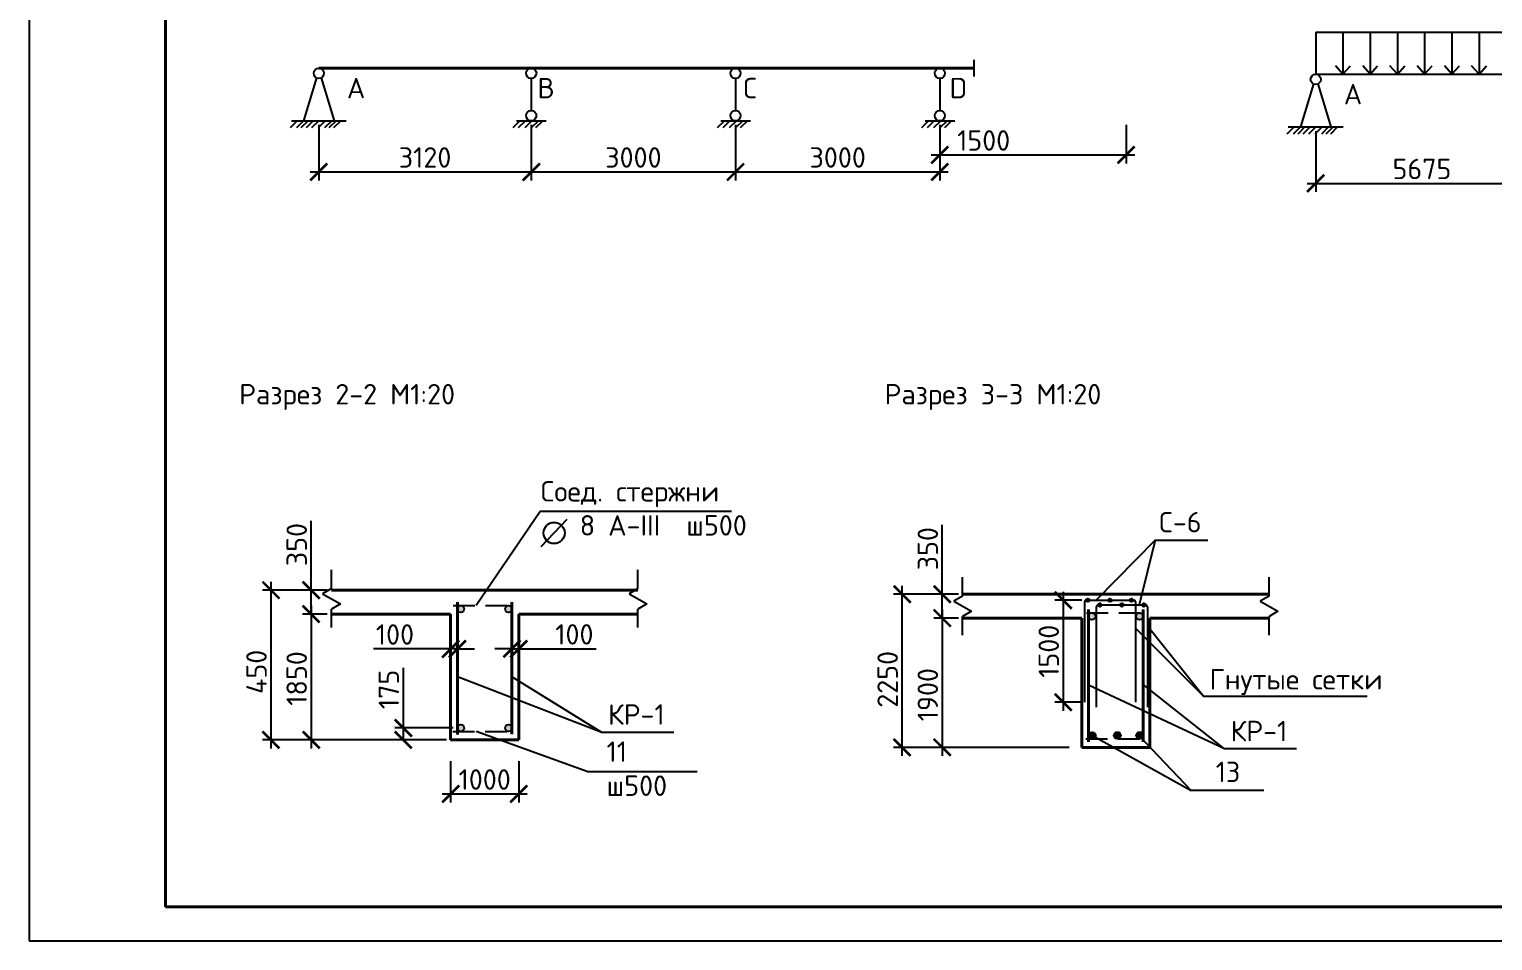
# Model space of a CAD drawing. Header units: millimetres. Extents: x -258556 to -95372, y 16759 to 83599.
# Drawn here: x -126718.6 to -126503.7, y 41544.1 to 41678 of the extents above; entities that cross this region are included whole.
import ezdxf

# ---------------------------------------------------------------- set-up
doc = ezdxf.new("R2010")
doc.units = ezdxf.units.MM
doc.header["$LTSCALE"] = 0.5
doc.linetypes.add('DASHED2', pattern=[9.525, 6.35, -3.175])
for name, color, linetype in [('Пунктир', 7, 'DASHED2'), ('текст', 7, 'Continuous'), ('тонкие', 7, 'Continuous'), ('Тонкий', 7, 'Continuous')]:
    doc.layers.add(name, color=color, linetype=linetype)
doc.layers.add('Толстый', color=7, linetype='Continuous', lineweight=40)
doc.styles.add('Наклонный3.5', font='isocpeur.ttf', dxfattribs={"height": 3})
doc.dimstyles.new('СТРОИТЕЛЬНЫЙ', dxfattribs={"dimtxt": 3.5, "dimasz": 2.5, "dimexe": 1.25, "dimexo": 0.625, "dimtad": 1, "dimdec": 0, "dimlfac": 100, "dimdsep": 46, "dimtxsty": 'Наклонный3.5', "dimblk1": 'ARCHTICK', "dimblk2": 'ARCHTICK', "dimsah": 1, "dimcen": 0, "dimdle": 1.25, "dimadec": 0, "dimazin": 0, "dimtfac": 0.75, "dimtdec": 0, "dimtmove": 0, "dimatfit": 3, "dimldrblk": 'ARCHTICK', "dimfxl": 1, "dimtolj": 1, "dimtzin": 0, "dimarcsym": 0})

# ---------------------------------------------------------------- blocks, each defined once
blk = doc.blocks.new('_ArchTick')
at = {"color": 0, "linetype": 'ByBlock', "const_width": 0.15}
blk.add_lwpolyline([(-0.5, -0.5), (0.5, 0.5)], dxfattribs=at)
blk = doc.blocks.new('*D723')
at = {"layer": 'Defpoints', "color": 0, "transparency": 16777216}
for p in [(-126655.76, 41575.33), (-126663.71, 41573.58), (-126656.76, 41573.58)]:
    blk.add_point(p, dxfattribs=at)
at = {"layer": 'тонкие', "color": 0, "lineweight": -2, "transparency": 16777216}
for p, q in [((-126663.71, 41575.33), (-126663.71, 41584.18)), ((-126656.39, 41575.33), (-126664.96, 41575.33)), ((-126663.71, 41573.58), (-126663.71, 41576.58)), ((-126657.39, 41573.58), (-126664.96, 41573.58))]:
    blk.add_line(p, q, dxfattribs=at)
at = {"layer": 'тонкие', "color": 0, "lineweight": -2, "transparency": 16777216, "xscale": 2.5, "yscale": 2.5, "zscale": 2.5}
for p, rotation in [((-126663.71, 41575.33), 90), ((-126663.71, 41573.58), 270)]:
    blk.add_blockref('_ArchTick', p, dxfattribs=dict(at, rotation=rotation))
at = {"layer": 'тонкие', "color": 0, "transparency": 16777216, "insert": (-126665.84, 41581), "char_height": 3, "attachment_point": 5, "rotation": 90, "style": 'Наклонный3.5'}
blk.add_mtext('\\A1;175', dxfattribs=at)
blk = doc.blocks.new('*D683')
at = {"layer": 'Defpoints', "color": 0, "transparency": 16777216}
for p in [(-126647.76, 41586.96), (-126646.76, 41586.96), (-126646.76, 41586.96)]:
    blk.add_point(p, dxfattribs=at)
at = {"layer": 'тонкие', "color": 0, "lineweight": -2, "transparency": 16777216}
for p, q in [((-126647.76, 41587.59), (-126647.76, 41588.21)), ((-126646.76, 41587.59), (-126646.76, 41588.21)), ((-126647.76, 41586.96), (-126650.26, 41586.96)), ((-126647.76, 41586.96), (-126646.76, 41586.96)), ((-126646.76, 41586.96), (-126635.41, 41586.96))]:
    blk.add_line(p, q, dxfattribs=at)
at = {"layer": 'тонкие', "color": 0, "lineweight": -2, "transparency": 16777216, "xscale": 2.5, "yscale": 2.5, "zscale": 2.5}
blk.add_blockref('_ArchTick', (-126647.76, 41586.96), dxfattribs=at)
at = {"layer": 'тонкие', "color": 0, "lineweight": -2, "transparency": 16777216, "xscale": 2.5, "yscale": 2.5, "zscale": 2.5, "rotation": 180}
blk.add_blockref('_ArchTick', (-126646.76, 41586.96), dxfattribs=at)
at = {"layer": 'тонкие', "color": 0, "transparency": 16777216, "insert": (-126638.59, 41589.09), "char_height": 3, "attachment_point": 5, "style": 'Наклонный3.5'}
blk.add_mtext('\\A1;100', dxfattribs=at)
blk = doc.blocks.new('*D684')
at = {"layer": 'Defpoints', "color": 0, "transparency": 16777216}
for p in [(-126656.76, 41586.94), (-126656.76, 41586.94), (-126655.76, 41586.94)]:
    blk.add_point(p, dxfattribs=at)
at = {"layer": 'тонкие', "color": 0, "lineweight": -2, "transparency": 16777216}
for p, q in [((-126656.76, 41587.57), (-126656.76, 41588.19)), ((-126655.76, 41587.57), (-126655.76, 41588.19)), ((-126656.76, 41586.94), (-126668.11, 41586.94)), ((-126655.76, 41586.94), (-126656.76, 41586.94)), ((-126655.76, 41586.94), (-126653.26, 41586.94))]:
    blk.add_line(p, q, dxfattribs=at)
at = {"layer": 'тонкие', "color": 0, "lineweight": -2, "transparency": 16777216, "xscale": 2.5, "yscale": 2.5, "zscale": 2.5}
blk.add_blockref('_ArchTick', (-126656.76, 41586.94), dxfattribs=at)
at = {"layer": 'тонкие', "color": 0, "lineweight": -2, "transparency": 16777216, "xscale": 2.5, "yscale": 2.5, "zscale": 2.5, "rotation": 180}
blk.add_blockref('_ArchTick', (-126655.76, 41586.94), dxfattribs=at)
at = {"layer": 'тонкие', "color": 0, "transparency": 16777216, "insert": (-126664.94, 41589.07), "char_height": 3, "attachment_point": 5, "style": 'Наклонный3.5'}
blk.add_mtext('\\A1;100', dxfattribs=at)
blk = doc.blocks.new('*D685')
at = {"layer": 'Defpoints', "color": 0, "transparency": 16777216}
for p in [(-126674.26, 41595.58), (-126677.25, 41592.08), (-126674.26, 41592.08)]:
    blk.add_point(p, dxfattribs=at)
at = {"layer": 'тонкие', "color": 0, "lineweight": -2, "transparency": 16777216}
for p, q in [((-126677.25, 41595.58), (-126677.25, 41605.75)), ((-126677.25, 41592.08), (-126677.25, 41596.83)), ((-126674.89, 41595.58), (-126678.5, 41595.58)), ((-126674.89, 41592.08), (-126678.5, 41592.08))]:
    blk.add_line(p, q, dxfattribs=at)
at = {"layer": 'тонкие', "color": 0, "lineweight": -2, "transparency": 16777216, "xscale": 2.5, "yscale": 2.5, "zscale": 2.5}
for p, rotation in [((-126677.25, 41595.58), 90), ((-126677.25, 41592.08), 270)]:
    blk.add_blockref('_ArchTick', p, dxfattribs=dict(at, rotation=rotation))
at = {"layer": 'тонкие', "color": 0, "transparency": 16777216, "insert": (-126679.37, 41602.28), "char_height": 3, "attachment_point": 5, "rotation": 90, "style": 'Наклонный3.5'}
blk.add_mtext('\\A1;350', dxfattribs=at)
blk = doc.blocks.new('*D686')
at = {"layer": 'Defpoints', "color": 0, "transparency": 16777216}
for p in [(-126674.26, 41592.08), (-126677.25, 41573.58), (-126656.76, 41573.58)]:
    blk.add_point(p, dxfattribs=at)
at = {"layer": 'тонкие', "color": 0, "lineweight": -2, "transparency": 16777216}
for p, q in [((-126677.25, 41593.33), (-126677.25, 41572.33)), ((-126674.89, 41592.08), (-126678.5, 41592.08)), ((-126657.39, 41573.58), (-126678.5, 41573.58))]:
    blk.add_line(p, q, dxfattribs=at)
at = {"layer": 'тонкие', "color": 0, "lineweight": -2, "transparency": 16777216, "xscale": 2.5, "yscale": 2.5, "zscale": 2.5}
for p, rotation in [((-126677.25, 41592.08), 90), ((-126677.25, 41573.58), 270)]:
    blk.add_blockref('_ArchTick', p, dxfattribs=dict(at, rotation=rotation))
at = {"layer": 'тонкие', "color": 0, "transparency": 16777216, "insert": (-126679.37, 41582.61), "char_height": 3, "attachment_point": 5, "rotation": 90, "style": 'Наклонный3.5'}
blk.add_mtext('\\A1;1850', dxfattribs=at)
blk = doc.blocks.new('*D687')
at = {"layer": 'Defpoints', "color": 0, "transparency": 16777216}
for p in [(-126683.14, 41595.58), (-126676.98, 41595.58), (-126656.76, 41573.58)]:
    blk.add_point(p, dxfattribs=at)
at = {"layer": 'тонкие', "color": 0, "lineweight": -2, "transparency": 16777216}
for p, q in [((-126683.14, 41572.33), (-126683.14, 41596.83)), ((-126677.6, 41595.58), (-126684.39, 41595.58)), ((-126657.39, 41573.58), (-126684.39, 41573.58))]:
    blk.add_line(p, q, dxfattribs=at)
at = {"layer": 'тонкие', "color": 0, "lineweight": -2, "transparency": 16777216, "xscale": 2.5, "yscale": 2.5, "zscale": 2.5}
for p, rotation in [((-126683.14, 41595.58), 90), ((-126683.14, 41573.58), 270)]:
    blk.add_blockref('_ArchTick', p, dxfattribs=dict(at, rotation=rotation))
at = {"layer": 'тонкие', "color": 0, "transparency": 16777216, "insert": (-126685.27, 41583.58), "char_height": 3, "attachment_point": 5, "rotation": 90, "style": 'Наклонный3.5'}
blk.add_mtext('\\A1;450', dxfattribs=at)
blk = doc.blocks.new('*D688')
at = {"layer": 'Defpoints', "color": 0, "transparency": 16777216}
for p in [(-126656.76, 41571.08), (-126646.76, 41571.08), (-126646.76, 41565.64)]:
    blk.add_point(p, dxfattribs=at)
at = {"layer": 'тонкие', "color": 0, "lineweight": -2, "transparency": 16777216}
for p, q in [((-126656.76, 41570.45), (-126656.76, 41564.39)), ((-126646.76, 41570.45), (-126646.76, 41564.39)), ((-126658.01, 41565.64), (-126645.51, 41565.64))]:
    blk.add_line(p, q, dxfattribs=at)
at = {"layer": 'тонкие', "color": 0, "lineweight": -2, "transparency": 16777216, "xscale": 2.5, "yscale": 2.5, "zscale": 2.5, "rotation": 180}
blk.add_blockref('_ArchTick', (-126656.76, 41565.64), dxfattribs=at)
at = {"layer": 'тонкие', "color": 0, "lineweight": -2, "transparency": 16777216, "xscale": 2.5, "yscale": 2.5, "zscale": 2.5}
blk.add_blockref('_ArchTick', (-126646.76, 41565.64), dxfattribs=at)
at = {"layer": 'тонкие', "color": 0, "transparency": 16777216, "insert": (-126651.76, 41567.76), "char_height": 3, "attachment_point": 5, "style": 'Наклонный3.5'}
blk.add_mtext('\\A1;1000', dxfattribs=at)
blk = doc.blocks.new('*D689')
at = {"layer": 'Defpoints', "color": 0, "transparency": 16777216}
for p in [(-126581.57, 41594.98), (-126584.56, 41591.48), (-126581.57, 41591.48)]:
    blk.add_point(p, dxfattribs=at)
at = {"layer": 'тонкие', "color": 0, "lineweight": -2, "transparency": 16777216}
for p, q in [((-126584.56, 41594.98), (-126584.56, 41605.16)), ((-126582.19, 41594.98), (-126585.81, 41594.98)), ((-126584.56, 41591.48), (-126584.56, 41596.23)), ((-126582.19, 41591.48), (-126585.81, 41591.48))]:
    blk.add_line(p, q, dxfattribs=at)
at = {"layer": 'тонкие', "color": 0, "lineweight": -2, "transparency": 16777216, "xscale": 2.5, "yscale": 2.5, "zscale": 2.5}
for p, rotation in [((-126584.56, 41594.98), 90), ((-126584.56, 41591.48), 270)]:
    blk.add_blockref('_ArchTick', p, dxfattribs=dict(at, rotation=rotation))
at = {"layer": 'тонкие', "color": 0, "transparency": 16777216, "insert": (-126586.68, 41601.68), "char_height": 3, "attachment_point": 5, "rotation": 90, "style": 'Наклонный3.5'}
blk.add_mtext('\\A1;350', dxfattribs=at)
blk = doc.blocks.new('*D690')
at = {"layer": 'Defpoints', "color": 0, "transparency": 16777216}
for p in [(-126581.57, 41591.48), (-126584.56, 41572.48), (-126565.32, 41572.48)]:
    blk.add_point(p, dxfattribs=at)
at = {"layer": 'тонкие', "color": 0, "lineweight": -2, "transparency": 16777216}
for p, q in [((-126584.56, 41592.73), (-126584.56, 41571.23)), ((-126582.19, 41591.48), (-126585.81, 41591.48)), ((-126565.94, 41572.48), (-126585.81, 41572.48))]:
    blk.add_line(p, q, dxfattribs=at)
at = {"layer": 'тонкие', "color": 0, "lineweight": -2, "transparency": 16777216, "xscale": 2.5, "yscale": 2.5, "zscale": 2.5}
for p, rotation in [((-126584.56, 41591.48), 90), ((-126584.56, 41572.48), 270)]:
    blk.add_blockref('_ArchTick', p, dxfattribs=dict(at, rotation=rotation))
at = {"layer": 'тонкие', "color": 0, "transparency": 16777216, "insert": (-126586.68, 41580.23), "char_height": 3, "attachment_point": 5, "rotation": 90, "style": 'Наклонный3.5'}
blk.add_mtext('\\A1;1900', dxfattribs=at)
blk = doc.blocks.new('*D691')
at = {"layer": 'Defpoints', "color": 0, "transparency": 16777216}
for p in [(-126590.45, 41594.98), (-126584.56, 41594.98), (-126565.32, 41572.48)]:
    blk.add_point(p, dxfattribs=at)
at = {"layer": 'тонкие', "color": 0, "lineweight": -2, "transparency": 16777216}
for p, q in [((-126585.18, 41594.98), (-126591.7, 41594.98)), ((-126590.45, 41571.23), (-126590.45, 41596.23)), ((-126565.94, 41572.48), (-126591.7, 41572.48))]:
    blk.add_line(p, q, dxfattribs=at)
at = {"layer": 'тонкие', "color": 0, "lineweight": -2, "transparency": 16777216, "xscale": 2.5, "yscale": 2.5, "zscale": 2.5}
for p, rotation in [((-126590.45, 41594.98), 90), ((-126590.45, 41572.48), 270)]:
    blk.add_blockref('_ArchTick', p, dxfattribs=dict(at, rotation=rotation))
at = {"layer": 'тонкие', "color": 0, "transparency": 16777216, "insert": (-126592.58, 41582.48), "char_height": 3, "attachment_point": 5, "rotation": 90, "style": 'Наклонный3.5'}
blk.add_mtext('\\A1;2250', dxfattribs=at)
blk = doc.blocks.new('*D692')
at = {"layer": 'Defpoints', "color": 0, "transparency": 16777216}
for p in [(-126563.43, 41594.11), (-126566.79, 41579.11), (-126563.68, 41579.11)]:
    blk.add_point(p, dxfattribs=at)
at = {"layer": 'тонкие', "color": 0, "lineweight": -2, "transparency": 16777216}
for p, q in [((-126566.79, 41595.36), (-126566.79, 41577.86)), ((-126564.05, 41594.11), (-126568.04, 41594.11)), ((-126564.3, 41579.11), (-126568.04, 41579.11))]:
    blk.add_line(p, q, dxfattribs=at)
at = {"layer": 'тонкие', "color": 0, "lineweight": -2, "transparency": 16777216, "xscale": 2.5, "yscale": 2.5, "zscale": 2.5}
for p, rotation in [((-126566.79, 41594.11), 90), ((-126566.79, 41579.11), 270)]:
    blk.add_blockref('_ArchTick', p, dxfattribs=dict(at, rotation=rotation))
at = {"layer": 'тонкие', "color": 0, "transparency": 16777216, "insert": (-126568.92, 41586.61), "char_height": 3, "attachment_point": 5, "rotation": 90, "style": 'Наклонный3.5'}
blk.add_mtext('\\A1;1500', dxfattribs=at)
blk = doc.blocks.new('*D783')
at = {"layer": 'Defpoints', "color": 0, "transparency": 16777216}
for p in [(-126676.12, 41664.56), (-126644.92, 41664.56), (-126644.92, 41657.04)]:
    blk.add_point(p, dxfattribs=at)
at = {"layer": 'Тонкий', "color": 0, "lineweight": -2, "transparency": 16777216}
for p, q in [((-126676.12, 41663.94), (-126676.12, 41655.79)), ((-126644.92, 41663.94), (-126644.92, 41655.79)), ((-126677.37, 41657.04), (-126643.67, 41657.04))]:
    blk.add_line(p, q, dxfattribs=at)
at = {"layer": 'Тонкий', "color": 0, "lineweight": -2, "transparency": 16777216, "xscale": 2.5, "yscale": 2.5, "zscale": 2.5, "rotation": 180}
blk.add_blockref('_ArchTick', (-126676.12, 41657.04), dxfattribs=at)
at = {"layer": 'Тонкий', "color": 0, "lineweight": -2, "transparency": 16777216, "xscale": 2.5, "yscale": 2.5, "zscale": 2.5}
blk.add_blockref('_ArchTick', (-126644.92, 41657.04), dxfattribs=at)
at = {"layer": 'Тонкий', "color": 0, "transparency": 16777216, "insert": (-126660.52, 41659.17), "char_height": 3, "attachment_point": 5, "style": 'Наклонный3.5'}
blk.add_mtext('\\A1;3120', dxfattribs=at)
blk = doc.blocks.new('*D784')
at = {"layer": 'Defpoints', "color": 0, "transparency": 16777216}
for p in [(-126644.92, 41664.56), (-126614.92, 41664.56), (-126614.92, 41657.04)]:
    blk.add_point(p, dxfattribs=at)
at = {"layer": 'Тонкий', "color": 0, "lineweight": -2, "transparency": 16777216}
for p, q in [((-126644.92, 41663.94), (-126644.92, 41655.79)), ((-126614.92, 41663.94), (-126614.92, 41655.79)), ((-126646.17, 41657.04), (-126613.67, 41657.04))]:
    blk.add_line(p, q, dxfattribs=at)
at = {"layer": 'Тонкий', "color": 0, "lineweight": -2, "transparency": 16777216, "xscale": 2.5, "yscale": 2.5, "zscale": 2.5, "rotation": 180}
blk.add_blockref('_ArchTick', (-126644.92, 41657.04), dxfattribs=at)
at = {"layer": 'Тонкий', "color": 0, "lineweight": -2, "transparency": 16777216, "xscale": 2.5, "yscale": 2.5, "zscale": 2.5}
blk.add_blockref('_ArchTick', (-126614.92, 41657.04), dxfattribs=at)
at = {"layer": 'Тонкий', "color": 0, "transparency": 16777216, "insert": (-126629.92, 41659.17), "char_height": 3, "attachment_point": 5, "style": 'Наклонный3.5'}
blk.add_mtext('\\A1;3000', dxfattribs=at)
blk = doc.blocks.new('*D785')
at = {"layer": 'Defpoints', "color": 0, "transparency": 16777216}
for p in [(-126614.92, 41664.56), (-126584.92, 41664.56), (-126584.92, 41657.04)]:
    blk.add_point(p, dxfattribs=at)
at = {"layer": 'Тонкий', "color": 0, "lineweight": -2, "transparency": 16777216}
for p, q in [((-126614.92, 41663.94), (-126614.92, 41655.79)), ((-126584.92, 41663.94), (-126584.92, 41655.79)), ((-126616.17, 41657.04), (-126583.67, 41657.04))]:
    blk.add_line(p, q, dxfattribs=at)
at = {"layer": 'Тонкий', "color": 0, "lineweight": -2, "transparency": 16777216, "xscale": 2.5, "yscale": 2.5, "zscale": 2.5, "rotation": 180}
blk.add_blockref('_ArchTick', (-126614.92, 41657.04), dxfattribs=at)
at = {"layer": 'Тонкий', "color": 0, "lineweight": -2, "transparency": 16777216, "xscale": 2.5, "yscale": 2.5, "zscale": 2.5}
blk.add_blockref('_ArchTick', (-126584.92, 41657.04), dxfattribs=at)
at = {"layer": 'Тонкий', "color": 0, "transparency": 16777216, "insert": (-126599.92, 41659.17), "char_height": 3, "attachment_point": 5, "style": 'Наклонный3.5'}
blk.add_mtext('\\A1;3000', dxfattribs=at)
blk = doc.blocks.new('*D801')
at = {"layer": 'Defpoints', "color": 0, "transparency": 16777216}
for p in [(-126584.92, 41664.56), (-126557.55, 41664.56), (-126557.55, 41659.54)]:
    blk.add_point(p, dxfattribs=at)
at = {"layer": 'Тонкий', "color": 0, "lineweight": -2, "transparency": 16777216}
for p, q in [((-126584.92, 41663.94), (-126584.92, 41658.29)), ((-126557.55, 41663.94), (-126557.55, 41658.29)), ((-126586.17, 41659.54), (-126556.3, 41659.54))]:
    blk.add_line(p, q, dxfattribs=at)
at = {"layer": 'Тонкий', "color": 0, "lineweight": -2, "transparency": 16777216, "xscale": 2.5, "yscale": 2.5, "zscale": 2.5, "rotation": 180}
blk.add_blockref('_ArchTick', (-126584.92, 41659.54), dxfattribs=at)
at = {"layer": 'Тонкий', "color": 0, "lineweight": -2, "transparency": 16777216, "xscale": 2.5, "yscale": 2.5, "zscale": 2.5}
blk.add_blockref('_ArchTick', (-126557.55, 41659.54), dxfattribs=at)
at = {"layer": 'Тонкий', "color": 0, "transparency": 16777216, "insert": (-126578.48, 41661.67), "char_height": 3, "attachment_point": 5, "style": 'Наклонный3.5'}
blk.add_mtext('\\A1;1500', dxfattribs=at)
blk = doc.blocks.new('*D796')
at = {"layer": 'Defpoints', "color": 0, "transparency": 16777216}
for p in [(-126529.71, 41663.68), (-126498.51, 41663.68), (-126498.51, 41655.36)]:
    blk.add_point(p, dxfattribs=at)
at = {"layer": 'Тонкий', "color": 0, "lineweight": -2, "transparency": 16777216}
for p, q in [((-126529.71, 41663.05), (-126529.71, 41654.11)), ((-126498.51, 41663.05), (-126498.51, 41654.11)), ((-126530.96, 41655.36), (-126497.26, 41655.36))]:
    blk.add_line(p, q, dxfattribs=at)
at = {"layer": 'Тонкий', "color": 0, "lineweight": -2, "transparency": 16777216, "xscale": 2.5, "yscale": 2.5, "zscale": 2.5, "rotation": 180}
blk.add_blockref('_ArchTick', (-126529.71, 41655.36), dxfattribs=at)
at = {"layer": 'Тонкий', "color": 0, "lineweight": -2, "transparency": 16777216, "xscale": 2.5, "yscale": 2.5, "zscale": 2.5}
blk.add_blockref('_ArchTick', (-126498.51, 41655.36), dxfattribs=at)
at = {"layer": 'Тонкий', "color": 0, "transparency": 16777216, "insert": (-126514.11, 41657.48), "char_height": 3, "attachment_point": 5, "style": 'Наклонный3.5'}
blk.add_mtext('\\A1;5675', dxfattribs=at)

msp = doc.modelspace()

# ---------------------------------------------------------------- hatches: boundary and pattern name
at = {"layer": 'тонкие', "true_color": 0x000000}
h = msp.add_hatch(color=18, dxfattribs=at)
h.dxf.hatch_style = 1
edge = h.paths.add_edge_path()
edge.add_arc((-126655.25539, 41592.82526), 0.5, 0, 360)
edge = h.paths.add_edge_path()
edge.add_arc((-126648.2612, 41592.82526), 0.5, 0, 360)
h = msp.add_hatch(color=18, dxfattribs=at)
h.dxf.hatch_style = 1
h.paths.add_polyline_path([(-126562.92544, 41594.10621, 1), (-126563.42544, 41594.10621, 1)])
h.paths.add_polyline_path([(-126561.1894, 41593.40779, 1), (-126561.6894, 41593.40779, 1)])
h.paths.add_polyline_path([(-126559.67544, 41594.10621, 1), (-126560.17544, 41594.10621)])
h.paths.add_polyline_path([(-126560.17544, 41594.10621, 1), (-126559.67544, 41594.10621)])
h.paths.add_polyline_path([(-126557.9394, 41593.40779, 1), (-126558.4394, 41593.40779)])
h.paths.add_polyline_path([(-126557.9394, 41593.40779), (-126558.4394, 41593.40779, 1)])
h.paths.add_polyline_path([(-126557.02669, 41594.10621, 1), (-126556.52669, 41594.10621, 1)])
h.paths.add_polyline_path([(-126554.6894, 41593.40779, 1), (-126555.1894, 41593.40779, 1)])
h = msp.add_hatch(color=18, dxfattribs=at)
h.dxf.hatch_style = 1
h.paths.add_polyline_path([(-126562.06944, 41591.73014, 1), (-126563.06944, 41591.73014, 1)])
h.paths.add_polyline_path([(-126556.06944, 41591.73014, 1), (-126555.06944, 41591.73014, 1)])
h = msp.add_hatch(color=18, dxfattribs=at)
h.dxf.hatch_style = 1
edge = h.paths.add_edge_path()
edge.add_arc((-126655.2612, 41575.32526), 0.5, 0, 360)
edge = h.paths.add_edge_path()
edge.add_arc((-126648.25794, 41575.32526), 0.5, 0, 360)
h = msp.add_hatch(color=18, dxfattribs=at)
h.dxf.hatch_style = 1
h.paths.add_polyline_path([(-126563.03443, 41574.23014, 1), (-126562.03443, 41574.23014, 1)])
h = msp.add_hatch(color=18, dxfattribs=at)
h.dxf.hatch_style = 1
h.paths.add_polyline_path([(-126558.34963, 41574.23715, 1), (-126559.34963, 41574.23715, 1)])
h = msp.add_hatch(color=18, dxfattribs=at)
h.dxf.hatch_style = 1
h.paths.add_polyline_path([(-126555.06944, 41574.23715, 1), (-126556.06944, 41574.23715, 1)])

# ---------------------------------------------------------------- linework, layer by layer
at = {"layer": 'Defpoints', "color": 18, "true_color": 0x000000}
msp.add_lwpolyline([(-126718.64819, 41544.06704), (-125877.64819, 41544.06704), (-125877.64819, 42138.06704), (-126718.64819, 42138.06704)], close=True, dxfattribs=at)
at = {"layer": 'Пунктир', "color": 18, "true_color": 0x000000}
for p, q in [((-126656.40772, 41593.32526), (-126647.08026, 41593.32526)), ((-126563.39168, 41592.23014), (-126554.73446, 41592.23014)), ((-126656.43803, 41574.82526), (-126647.12061, 41574.82526)), ((-126563.48512, 41573.73014), (-126554.47697, 41573.73014))]:
    msp.add_line(p, q, dxfattribs=at)
at = {"layer": 'текст', "color": 18, "true_color": 0x000000}
for p, q in [((-126615.49534, 41607.12938), (-126643.61028, 41607.12938)), ((-126620.55211, 41568.87379), (-126636.60852, 41568.87379))]:
    msp.add_line(p, q, dxfattribs=at)
at = {"layer": 'Толстый', "color": 18, "true_color": 0x000000}
for p, q in [((-126698.64819, 42133.06704), (-126698.64819, 41549.06704)), ((-126676.12194, 41672.2838), (-126579.85995, 41672.2838)), ((-126629.2612, 41595.57526), (-126674.2612, 41595.57526)), ((-126536.56944, 41594.98014), (-126581.56944, 41594.98014)), ((-126655.7612, 41593.82526), (-126655.7612, 41574.39152)), ((-126647.7612, 41574.4451), (-126647.7612, 41593.82526)), ((-126563.06944, 41592.73014), (-126563.06944, 41573.29043)), ((-126555.06944, 41573.29043), (-126555.06944, 41592.73014)), ((-126656.7612, 41592.07526), (-126674.2612, 41592.07526)), ((-126656.7612, 41573.57526), (-126656.7612, 41592.07526)), ((-126646.7612, 41573.57526), (-126646.7612, 41592.07526)), ((-126646.7612, 41592.07526), (-126629.2612, 41592.07526)), ((-126564.06944, 41591.48014), (-126581.56944, 41591.48014)), ((-126564.06944, 41572.48014), (-126564.06944, 41591.48014)), ((-126554.06944, 41572.48014), (-126554.06944, 41591.48014)), ((-126554.06944, 41591.48014), (-126536.56944, 41591.48014)), ((-126656.7612, 41573.57526), (-126646.7612, 41573.57526)), ((-126564.06944, 41572.48014), (-126554.06944, 41572.48014)), ((-125882.64819, 41549.06704), (-126698.64819, 41549.06704))]:
    msp.add_line(p, q, dxfattribs=at)
at = {"layer": 'тонкие', "color": 18, "true_color": 0x000000}
for p, q in [((-126643.61028, 41607.12938), (-126652.99518, 41593.32526)), ((-126643.46815, 41601.98272), (-126639.65222, 41606.00052)), ((-126553.29374, 41602.92014), (-126561.95973, 41594.10621)), ((-126553.29374, 41602.92014), (-126555.65355, 41593.40779)), ((-126553.29374, 41602.92014), (-126545.57821, 41602.92014)), ((-126674.2612, 41595.80516), (-126674.2612, 41598.57526)), ((-126629.2612, 41595.80516), (-126629.2612, 41598.57526)), ((-126581.56944, 41594.71005), (-126581.56944, 41597.48014)), ((-126536.56944, 41594.71005), (-126536.56944, 41597.48014)), ((-126674.2612, 41595.80516), (-126675.56125, 41595.05691)), ((-126675.56125, 41595.05691), (-126672.95125, 41593.57775)), ((-126629.2612, 41595.80516), (-126630.56125, 41595.05691)), ((-126630.56125, 41595.05691), (-126627.95125, 41593.57775)), ((-126581.56944, 41594.71005), (-126582.86949, 41593.9618)), ((-126536.56944, 41594.71005), (-126537.86949, 41593.9618)), ((-126672.95125, 41593.57775), (-126674.2612, 41592.80964)), ((-126674.2612, 41590.07526), (-126674.2612, 41592.80964)), ((-126627.95125, 41593.57775), (-126629.2612, 41592.80964)), ((-126629.2612, 41590.07526), (-126629.2612, 41592.80964)), ((-126582.86949, 41593.9618), (-126580.25949, 41592.48263)), ((-126580.25949, 41592.48263), (-126581.56944, 41591.71453)), ((-126563.67544, 41593.85621), (-126563.67544, 41579.10621)), ((-126563.42544, 41594.10621), (-126556.42544, 41594.10621)), ((-126561.9394, 41593.15779), (-126561.9394, 41578.40779)), ((-126561.6894, 41593.40779), (-126554.6894, 41593.40779)), ((-126556.17544, 41593.85621), (-126556.17544, 41579.10621)), ((-126554.4394, 41593.15779), (-126554.4394, 41578.40779)), ((-126537.86949, 41593.9618), (-126535.25949, 41592.48263)), ((-126535.25949, 41592.48263), (-126536.56944, 41591.71453)), ((-126581.56944, 41588.98014), (-126581.56944, 41591.71453)), ((-126554.4394, 41590.33319), (-126546.16358, 41579.95655)), ((-126536.56944, 41588.98014), (-126536.56944, 41591.71453)), ((-126546.16358, 41579.95655), (-126556.17544, 41590.02152)), ((-126634.54906, 41574.68345), (-126655.7612, 41582.82526)), ((-126634.54906, 41574.68345), (-126647.7612, 41582.82526)), ((-126543.1073, 41572.25258), (-126563.06944, 41581.63897)), ((-126543.1073, 41572.25258), (-126555.06944, 41581.73014)), ((-126522.14297, 41579.95655), (-126546.16358, 41579.95655)), ((-126636.60852, 41568.87379), (-126653.00985, 41574.82526)), ((-126623.95922, 41574.68345), (-126634.54906, 41574.68345)), ((-126562.49218, 41574.23014), (-126548.02645, 41566.16023)), ((-126548.02645, 41566.16023), (-126555.67708, 41574.23014)), ((-126532.51747, 41572.25258), (-126543.1073, 41572.25258)), ((-126537.31523, 41566.16023), (-126548.01076, 41566.16023))]:
    msp.add_line(p, q, dxfattribs=at)
for centre, radius in [((-126641.56568, 41603.98584), 1.55339), ((-126655.2612, 41592.82526), 0.5), ((-126648.2612, 41592.82526), 0.5), ((-126563.17544, 41594.10621), 0.25), ((-126562.56944, 41591.73014), 0.5), ((-126561.4394, 41593.40779), 0.25), ((-126559.92544, 41594.10621), 0.25), ((-126558.1894, 41593.40779), 0.25), ((-126556.77669, 41594.10621), 0.25), ((-126555.56944, 41591.73014), 0.5), ((-126554.9394, 41593.40779), 0.25), ((-126655.2612, 41575.32526), 0.5), ((-126648.2612, 41575.32625), 0.5), ((-126562.53443, 41574.23014), 0.5), ((-126558.84963, 41574.23715), 0.5), ((-126555.56944, 41574.23715), 0.5)]:
    msp.add_circle(centre, radius, dxfattribs=at)
for centre, start, end in [((-126563.42544, 41593.85621), 90, 180), ((-126561.6894, 41593.15779), 90, 180), ((-126556.42544, 41593.85621), 0, 90), ((-126554.6894, 41593.15779), 0, 90)]:
    msp.add_arc(centre, 0.25, start, end, dxfattribs=at)
at = {"layer": 'Тонкий', "color": 18, "true_color": 0x000000}
for p, q in [((-126529.71242, 41677.56415), (-126378.52917, 41677.56415)), ((-126529.71242, 41677.56415), (-126529.71242, 41671.39531)), ((-126525.71242, 41677.56415), (-126525.71242, 41671.39531)), ((-126521.71242, 41677.56415), (-126521.71242, 41671.39531)), ((-126517.71242, 41677.56415), (-126517.71242, 41671.39531)), ((-126513.71242, 41677.56415), (-126513.71242, 41671.39531)), ((-126509.71242, 41677.56415), (-126509.71242, 41671.39531)), ((-126505.71242, 41677.56415), (-126505.71242, 41671.39531)), ((-126676.12194, 41672.2838), (-126646.92194, 41672.2838)), ((-126579.85995, 41672.2838), (-126579.85995, 41673.51063)), ((-126579.85995, 41671.05697), (-126579.85995, 41672.2838)), ((-126525.71242, 41671.39531), (-126526.81271, 41672.64337)), ((-126525.71242, 41671.39531), (-126524.61214, 41672.64337)), ((-126521.71242, 41671.39531), (-126522.81271, 41672.64337)), ((-126521.71242, 41671.39531), (-126520.61214, 41672.64337)), ((-126517.71242, 41671.39531), (-126518.81271, 41672.64337)), ((-126517.71242, 41671.39531), (-126516.61214, 41672.64337)), ((-126513.71242, 41671.39531), (-126514.81271, 41672.64337)), ((-126513.71242, 41671.39531), (-126512.61214, 41672.64337)), ((-126509.71242, 41671.39531), (-126510.81271, 41672.64337)), ((-126509.71242, 41671.39531), (-126508.61214, 41672.64337)), ((-126505.71242, 41671.39531), (-126506.81271, 41672.64337)), ((-126505.71242, 41671.39531), (-126504.61214, 41672.64337)), ((-126676.45336, 41670.86285), (-126678.35793, 41664.56355)), ((-126675.79053, 41670.86285), (-126673.88595, 41664.56355)), ((-126644.92194, 41670.78556), (-126644.92194, 41666.06179)), ((-126614.92194, 41670.78556), (-126614.92194, 41666.06179)), ((-126584.92194, 41670.78556), (-126584.92194, 41666.06179)), ((-126530.04384, 41669.97437), (-126531.94841, 41663.67506)), ((-126529.71242, 41671.39531), (-126375.64385, 41671.39531)), ((-126529.71242, 41671.39531), (-126500.51242, 41671.39531)), ((-126529.38101, 41669.97437), (-126527.47643, 41663.67506)), ((-126679.28527, 41664.56355), (-126680.34488, 41663.50393)), ((-126680.15291, 41664.56355), (-126672.09095, 41664.56355)), ((-126678.35793, 41664.56355), (-126679.41755, 41663.50393)), ((-126677.70437, 41664.56355), (-126678.76399, 41663.50393)), ((-126676.93998, 41664.56355), (-126677.9996, 41663.50393)), ((-126676.12193, 41664.56355), (-126677.18155, 41663.50393)), ((-126675.168, 41664.56355), (-126676.22761, 41663.50393)), ((-126674.22987, 41664.56355), (-126675.28949, 41663.50393)), ((-126673.56972, 41664.56355), (-126674.62933, 41663.50393)), ((-126672.91126, 41664.56355), (-126673.97087, 41663.50393)), ((-126646.58641, 41664.56355), (-126647.64602, 41663.50393)), ((-126647.09493, 41664.56355), (-126642.74894, 41664.56355)), ((-126645.76835, 41664.56355), (-126646.82797, 41663.50393)), ((-126644.81442, 41664.56355), (-126645.87403, 41663.50393)), ((-126643.87629, 41664.56355), (-126644.93591, 41663.50393)), ((-126643.21614, 41664.56355), (-126644.27575, 41663.50393)), ((-126616.55569, 41664.56355), (-126617.61531, 41663.50393)), ((-126617.06422, 41664.56355), (-126612.71823, 41664.56355)), ((-126615.73764, 41664.56355), (-126616.79726, 41663.50393)), ((-126614.7837, 41664.56355), (-126615.84332, 41663.50393)), ((-126613.84558, 41664.56355), (-126614.9052, 41663.50393)), ((-126613.18542, 41664.56355), (-126614.24504, 41663.50393)), ((-126586.55569, 41664.56355), (-126587.61531, 41663.50393)), ((-126587.06422, 41664.56355), (-126582.71823, 41664.56355)), ((-126585.73764, 41664.56355), (-126586.79726, 41663.50393)), ((-126584.7837, 41664.56355), (-126585.84332, 41663.50393)), ((-126583.84558, 41664.56355), (-126584.9052, 41663.50393)), ((-126583.18542, 41664.56355), (-126584.24504, 41663.50393)), ((-126532.87575, 41663.67506), (-126533.93537, 41662.61544)), ((-126533.74339, 41663.67506), (-126525.68143, 41663.67506)), ((-126531.94841, 41663.67506), (-126533.00803, 41662.61544)), ((-126531.29485, 41663.67506), (-126532.35447, 41662.61544)), ((-126530.53047, 41663.67506), (-126531.59008, 41662.61544)), ((-126529.71241, 41663.67506), (-126530.77203, 41662.61544)), ((-126528.75848, 41663.67506), (-126529.81809, 41662.61544)), ((-126527.82035, 41663.67506), (-126528.87997, 41662.61544)), ((-126527.1602, 41663.67506), (-126528.21981, 41662.61544)), ((-126526.50174, 41663.67506), (-126527.56135, 41662.61544))]:
    msp.add_line(p, q, dxfattribs=at)
for centre in [(-126676.12194, 41671.53468), (-126644.92194, 41671.53468), (-126614.92194, 41671.53468), (-126584.92194, 41671.53468), (-126529.71242, 41670.64619), (-126644.92194, 41665.31267), (-126614.92194, 41665.31267), (-126584.92194, 41665.31267)]:
    msp.add_circle(centre, 0.74912, dxfattribs=at)

# ---------------------------------------------------------------- texts
at = {"layer": 'текст', "color": 18, "true_color": 0x000000, "char_height": 3, "attachment_point": 1, "style": 'Наклонный3.5'}
for s, width, insert in [(' Соед. стержни \\P    8 А-III  ш500 ', 48.3720784, (-126645.44179, 41611.60858)), ('11\\Pш500 ', 19.3568667, (-126633.8642, 41573.353))]:
    msp.add_mtext_dynamic_manual_height_columns(s, width=width, gutter_width=17.5, heights=[0], dxfattribs=dict(at, insert=insert))
at = {"layer": 'тонкие', "color": 18, "true_color": 0x000000, "char_height": 3, "attachment_point": 1, "style": 'Наклонный3.5'}
for s, width, gutter_width, insert in [('С-6', 11.5665716, 25, (-126552.70481, 41607.07972)), ('Гнутые сетки', 30.8521885, 17.5, (-126545.31209, 41583.98985)), ('КР-1', 10.7811866, 17.5, (-126633.64502, 41578.81523)), ('КР-1', 10.7811866, 17.5, (-126542.20327, 41576.38436)), ('13', 6.1378142, 17.5, (-126544.40124, 41570.38078))]:
    msp.add_mtext_dynamic_manual_height_columns(s, width=width, gutter_width=gutter_width, heights=[0], dxfattribs=dict(at, insert=insert))
at = {"layer": 'Тонкий', "color": 18, "true_color": 0x000000, "style": 'Наклонный3.5'}
for s, p in [('А', (-126671.99467, 41667.8688)), ('B', (-126644.01488, 41667.8688)), ('С', (-126613.77633, 41667.8688)), ('D', (-126583.47919, 41667.8688)), ('А', (-126525.58515, 41666.98032))]:
    msp.add_text(s, height=3, dxfattribs=at).set_placement(p)
at = {"layer": 'Тонкий', "color": 18, "true_color": 0x000000, "char_height": 3, "attachment_point": 1, "style": 'Наклонный3.5'}
for s, insert in [('Разрез 2-2 М1:20', (-126687.82254, 41625.87972)), ('Разрез 3-3 М1:20', (-126593.03149, 41625.87972))]:
    msp.add_mtext_dynamic_manual_height_columns(s, width=183.1315124, gutter_width=50, heights=[0], dxfattribs=dict(at, insert=insert))

# ---------------------------------------------------------------- dimensions: what is measured, and where the dimension line sits
at = {"layer": 'тонкие', "color": 18, "true_color": 0x000000}
for base, p1, p2, picture, middle in [((-126677.24815, 41592.07526), (-126674.2612, 41595.57526), (-126674.2612, 41592.07526), '*D685', (-126677.24815, 41602.27631)), ((-126584.55639, 41591.48014), (-126581.56944, 41594.98014), (-126581.56944, 41591.48014), '*D689', (-126584.55639, 41601.6812)), ((-126590.45301, 41594.98014), (-126565.31944, 41572.48014), (-126584.55639, 41594.98014), '*D691', (-126590.45301, 41582.48014)), ((-126677.24815, 41573.57526), (-126674.2612, 41592.07526), (-126656.7612, 41573.57526), '*D686', (-126677.24815, 41582.60502)), ((-126584.55639, 41572.48014), (-126581.56944, 41591.48014), (-126565.31944, 41572.48014), '*D690', (-126584.55639, 41580.23014)), ((-126663.71136, 41573.57526), (-126655.7612, 41575.32526), (-126656.7612, 41573.57526), '*D723', (-126663.71136, 41581.00026))]:
    dim = msp.add_linear_dim(base=base, p1=p1, p2=p2, angle=90, dimstyle='СТРОИТЕЛЬНЫЙ', dxfattribs=at)
    dim.commit()
    dim.dimension.update_dxf_attribs({"geometry": picture, "text_midpoint": middle, "dimtype": 160})
dim = msp.add_linear_dim(base=(-126683.14476, 41595.57526), p1=(-126656.7612, 41573.57526), p2=(-126676.97967, 41595.57526), angle=90, text='450', dimstyle='СТРОИТЕЛЬНЫЙ', dxfattribs=at)
dim.commit()
dim.dimension.update_dxf_attribs({"geometry": '*D687', "text_midpoint": (-126683.14476, 41583.57526), "dimtype": 160})
dim = msp.add_linear_dim(base=(-126566.79223, 41579.10621), p1=(-126563.42544, 41594.10621), p2=(-126563.67544, 41579.10621), angle=90, dimstyle='СТРОИТЕЛЬНЫЙ', dxfattribs=at)
dim.commit()
dim.dimension.update_dxf_attribs({"geometry": '*D692', "text_midpoint": (-126568.91723, 41586.60621)})
for base, p1, p2, picture, middle in [((-126656.7612, 41586.94147), (-126655.7612, 41586.94147), (-126656.7612, 41586.94147), '*D684', (-126664.9362, 41589.06647)), ((-126646.7612, 41586.96045), (-126647.7612, 41586.96045), (-126646.7612, 41586.96045), '*D683', (-126638.5862, 41589.08545))]:
    dim = msp.add_linear_dim(base=base, p1=p1, p2=p2, dimstyle='СТРОИТЕЛЬНЫЙ', dxfattribs=at)
    dim.commit()
    dim.dimension.update_dxf_attribs({"geometry": picture, "text_midpoint": middle})
dim = msp.add_linear_dim(base=(-126646.7612, 41565.63956), p1=(-126656.7612, 41571.07526), p2=(-126646.7612, 41571.07526), dimstyle='СТРОИТЕЛЬНЫЙ', dxfattribs=at)
dim.commit()
dim.dimension.update_dxf_attribs({"geometry": '*D688', "text_midpoint": (-126651.7612, 41565.63956), "dimtype": 160})
at = {"layer": 'Тонкий', "color": 18, "true_color": 0x000000}
for base, p1, p2, picture, middle in [((-126644.92194, 41657.04331), (-126676.12194, 41664.56353), (-126644.92194, 41664.56355), '*D783', (-126660.52194, 41659.16831)), ((-126614.92194, 41657.04331), (-126644.92194, 41664.56355), (-126614.92194, 41664.56355), '*D784', (-126629.92194, 41659.16831)), ((-126584.92194, 41657.04332), (-126614.92194, 41664.56355), (-126584.92194, 41664.56355), '*D785', (-126599.92194, 41659.16832))]:
    dim = msp.add_linear_dim(base=base, p1=p1, p2=p2, dimstyle='СТРОИТЕЛЬНЫЙ', dxfattribs=at)
    dim.commit()
    dim.dimension.update_dxf_attribs({"geometry": picture, "text_midpoint": middle})
dim = msp.add_linear_dim(base=(-126557.55001, 41659.54332), p1=(-126584.92195, 41664.56355), p2=(-126557.55001, 41664.56355), text='1500', dimstyle='СТРОИТЕЛЬНЫЙ', dxfattribs=at)
dim.commit()
dim.dimension.update_dxf_attribs({"geometry": '*D801', "text_midpoint": (-126578.47713, 41659.54332), "dimtype": 160})
dim = msp.add_linear_dim(base=(-126498.51242, 41655.35814), p1=(-126529.71241, 41663.67506), p2=(-126498.51242, 41663.67506), text='5675', dimstyle='СТРОИТЕЛЬНЫЙ', dxfattribs=at)
dim.commit()
dim.dimension.update_dxf_attribs({"geometry": '*D796', "text_midpoint": (-126514.11242, 41657.48314)})

doc.saveas('drawing.dxf')
